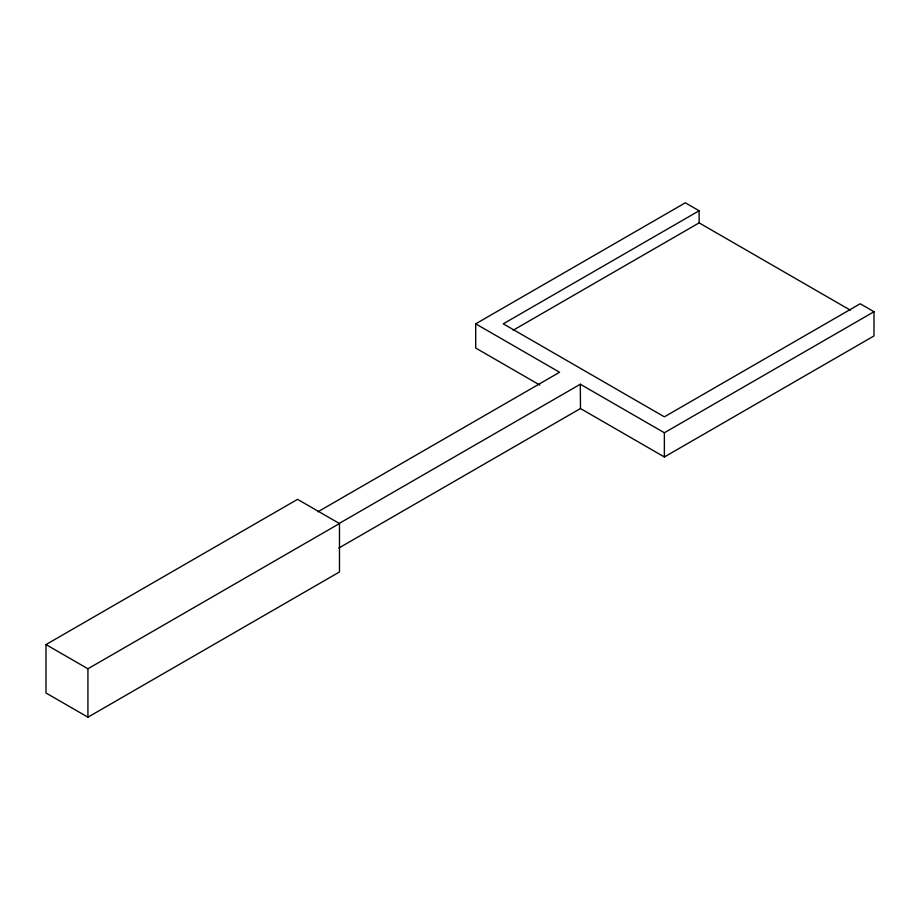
<?xml version="1.0" encoding="UTF-8"?>
<svg xmlns="http://www.w3.org/2000/svg" width="920" height="920" viewBox="0 0 920 920"><rect width="100%" height="100%" fill="white"/><g stroke="black" fill="none" stroke-linecap="round" stroke-linejoin="round"><path stroke-width="1.38" d="M539.856 385.077L475.697 348.036L475.697 323.828L685.331 202.802L699.131 210.761L699.131 222.87L513.21 330.211M699.131 210.761L503.286 323.828L664.366 416.829L860.211 303.761L874 311.73L874 335.938L664.366 456.964L580.474 408.526L580.324 384.238L338.686 523.745M46 644.575L297.551 499.341L339.48 523.549L339.48 571.964L87.929 717.197L46 692.99L46 644.575L87.929 668.782L339.48 523.549M317.952 511.773L559.59 372.266L475.697 323.828M338.836 548.044L580.474 408.526M580.324 384.238L664.366 432.756L874 311.73M699.131 222.87L850.298 310.143M664.366 432.756L664.366 456.964M87.929 668.782L87.929 717.197"/></g></svg>
